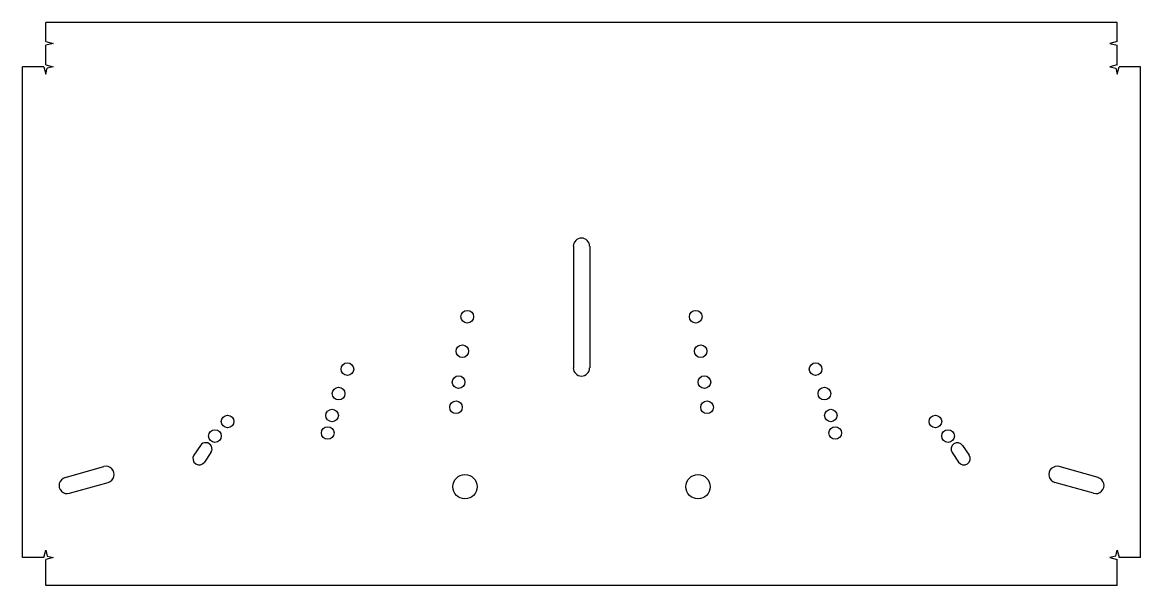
# Model space of a CAD drawing. Extents: x -192 to 1005, y -186 to 417.
import ezdxf

# ---------------------------------------------------------------- set-up
doc = ezdxf.new("R2010")
doc.units = 0
doc.layers.get('0').update_dxf_attribs({"linetype": 'CONTINUOUS'})

msp = doc.modelspace()

# ---------------------------------------------------------------- linework, layer by layer
for p, q in [((-167.4, 396.3), (-167.4, 416.8)), ((979.6, 416.8), (-167.4, 416.8)), ((979.6, 396.3), (979.6, 416.8)), ((-167.4, 396.3), (-159.4, 394.3)), ((979.6, 396.3), (971.6, 394.3)), ((-159.4, 394.3), (-167.4, 392.3)), ((-167.4, 371.3), (-167.4, 392.3)), ((971.6, 394.3), (979.6, 392.3)), ((979.6, 371.3), (979.6, 392.3)), ((-167.4, 371.3), (-159.4, 369.3)), ((979.6, 371.3), (971.6, 369.3)), ((-169.4, 369.3), (-192.4, 369.3)), ((-192.4, -155.7), (-192.4, 369.3)), ((-169.4, 369.3), (-167.4, 361.3)), ((-167.4, 361.3), (-165.8, 367.7)), ((-159.4, 369.3), (-165.8, 367.7)), ((971.6, 369.3), (978, 367.7)), ((978, 367.7), (979.6, 361.3)), ((979.6, 361.3), (981.6, 369.3)), ((1004.6, 369.3), (981.6, 369.3)), ((1004.6, -155.7), (1004.6, 369.3)), ((397.4, 177.3), (397.4, 47.3)), ((414.9, 177.3), (414.9, 47.3)), ((-1.8, -35.7), (-8.7, -46.2)), ((814, -35.7), (821, -46.2)), ((9.5, -43.2), (2.5, -53.6)), ((802.8, -43.2), (809.7, -53.6)), ((-146.7, -70), (-105.1, -58.4)), ((959, -70), (917.5, -58.4)), ((-142, -86.9), (-100.5, -75.2)), ((954.2, -86.9), (912.8, -75.2)), ((-169.4, -155.7), (-167.4, -147.7)), ((-167.4, -147.7), (-165.8, -154.1)), ((-165.8, -154.1), (-159.4, -155.7)), ((978, -154.1), (971.6, -155.7)), ((978, -154.1), (979.6, -147.7)), ((979.6, -147.7), (981.6, -155.7)), ((-169.4, -155.7), (-192.4, -155.7)), ((-159.4, -155.7), (-167.4, -157.7)), ((-167.4, -185.7), (-167.4, -157.7)), ((971.6, -155.7), (979.6, -157.7)), ((979.6, -185.7), (979.6, -157.7)), ((1004.6, -155.7), (981.6, -155.7)), ((979.6, -185.7), (-167.4, -185.7))]:
    msp.add_line(p, q)
for centre, radius in [((283.8, 102), 6.75), ((528.4, 102), 6.75), ((278.6, 65.1), 6.75), ((533.7, 65.1), 6.75), ((155.6, 45.9), 6.75), ((656.7, 45.9), 6.75), ((274.6, 32), 6.75), ((537.7, 32), 6.75), ((146.1, 19.7), 6.75), ((666.1, 19.7), 6.75), ((139.2, -3.7), 6.75), ((271.8, 5.1), 6.75), ((540.5, 5.1), 6.75), ((673, -3.7), 6.75), ((27.3, -10.1), 6.75), ((785, -10.1), 6.75), ((13.7, -25.7), 6.75), ((134.5, -22.4), 6.75), ((677.7, -22.4), 6.75), ((798.5, -25.7), 6.75), ((281.4, -79.9), 13), ((530.9, -79.9), 13)]:
    msp.add_circle(centre, radius)
for centre, radius, start, end in [((406.1, 177.3), 8.75, 0, 180), ((406.1, 47.3), 8.75, 180, 0), ((3.9, -39.5), 6.75, 326.3741, 146.3741), ((808.4, -39.5), 6.75, 33.6259, 213.6259), ((-3.1, -49.9), 6.75, 146.3741, 326.3741), ((815.4, -49.9), 6.75, 213.6259, 33.6259), ((-102.8, -66.8), 8.75, 285.183, 105.183), ((915.1, -66.8), 8.75, 73.8255, 254.817), ((-144.4, -78.5), 8.75, 105.183, 286.1745), ((956.7, -78.5), 8.75, 253.8255, 74.817)]:
    msp.add_arc(centre, radius, start, end)

doc.saveas('drawing.dxf')
